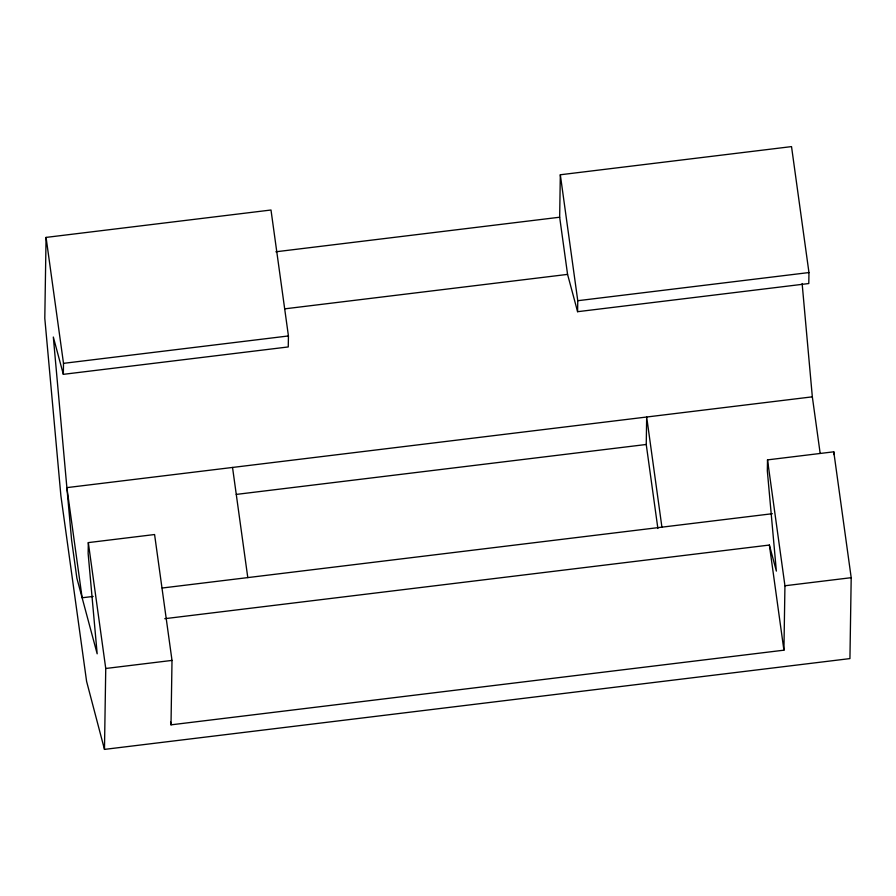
<?xml version="1.0" encoding="UTF-8"?>
<svg xmlns="http://www.w3.org/2000/svg" width="896" height="896" viewBox="0 0 896 896"><rect width="100%" height="100%" fill="white"/><g stroke="black" fill="none" stroke-linecap="round" stroke-linejoin="round"><path stroke-width="1.34" d="M767.514 459.883L784.941 585.76L783.922 650.182L171.002 724.842L172.01 660.408L154.582 534.531L88.323 542.606L88.144 553.594L97.171 653.822L76.877 578.234L71.602 540.131L53.323 337.03L63.336 374.338L288.254 346.942L288.434 335.955L270.995 210.011L46.066 237.406L44.8 318.315L60.894 495.768L86.598 681.397L104.474 749.392L849.934 658.594L851.2 577.685L833.773 451.808L767.514 459.883L767.334 470.87L776.362 571.099L769.373 545.048L164.763 618.688M63.336 374.338L63.504 363.35L46.066 237.406M104.474 749.392L105.75 668.483L88.323 542.606M559.664 217.224L560.325 174.765L791.526 146.608L808.965 272.552L808.786 283.539L577.595 311.696L567.571 274.389L559.664 217.224L275.867 251.787M577.595 311.696L577.763 300.709L560.325 174.765M657.877 528.472L646.24 444.483L646.677 417.01L661.92 527.162M833.728 454.552L833.773 451.808M285.163 308.795L567.571 274.389M63.504 363.35L288.434 335.955M577.763 300.709L808.965 272.552M802.133 283.539L812.336 396.838L66.875 487.626L82.13 597.778L93.173 596.434M236.264 494.413L646.24 444.483M162.198 588.022L772.363 513.71M105.75 668.483L172.01 660.408M784.941 585.76L851.2 577.685M812.336 396.838L820.154 453.286M769.373 545.048L783.922 650.182M232.534 467.454L247.789 577.595M170.61 722.075L171.002 724.842"/></g></svg>
